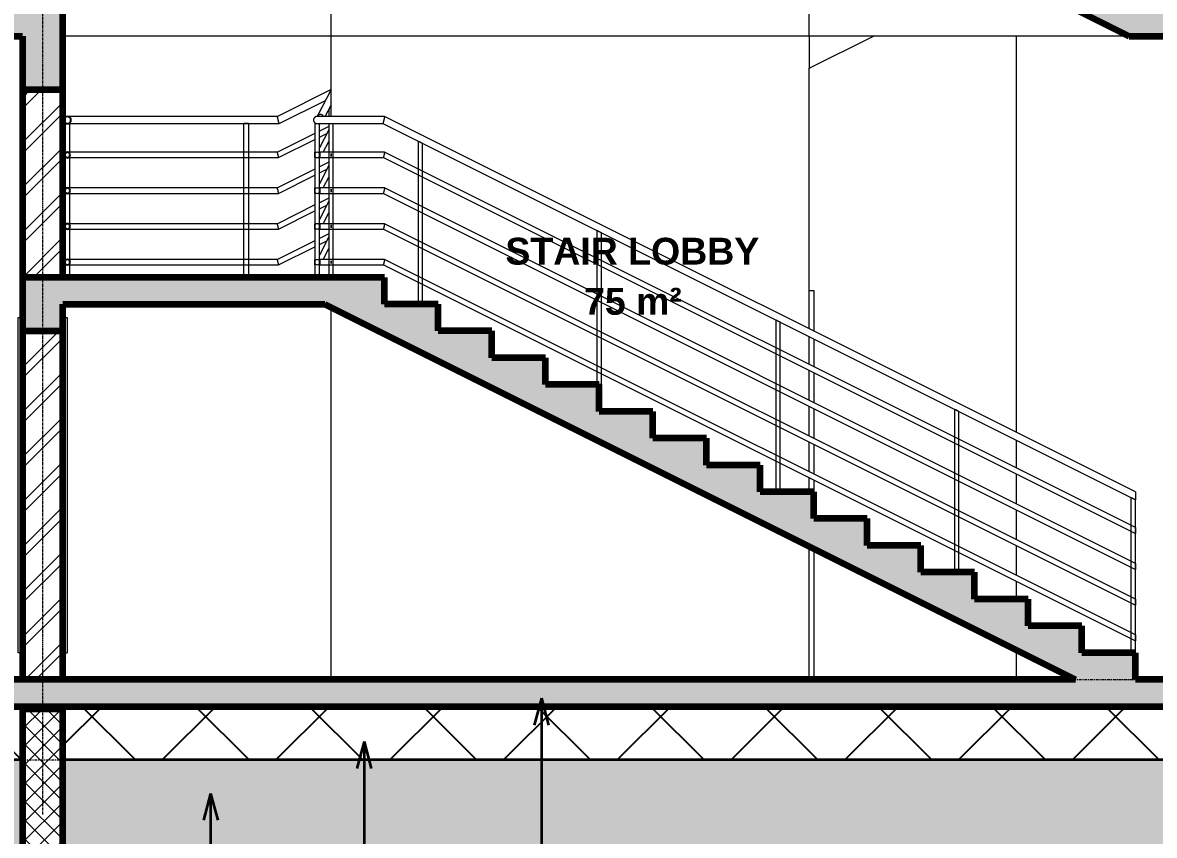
# Model space of a CAD drawing. Header units: millimetres. Extents: x -35190 to 411743, y -233114 to 23872.
# Drawn here: x 5511 to 11842, y -222143 to -217596 of the extents above; entities that cross this region are included whole.
import ezdxf

# ---------------------------------------------------------------- set-up
doc = ezdxf.new("R2010")
doc.units = ezdxf.units.MM
doc.linetypes.add('Centre', pattern=[31.75, 6.35, -4.7625, 15.875, -4.7625])
doc.linetypes.add('Grid Line', pattern=[22.225, 12.7, -3.175, 3.175, -3.175])
for name, color, linetype, lineweight in [('A-AREA-IDEN', 2, 'Continuous', 9), ('A-DETL-GENF', 92, 'Continuous', 18), ('A-DETL-THIN', 151, 'Continuous', 18), ('A-DOOR', 31, 'Continuous', 18), ('A-DOOR-FRAM', 31, 'Continuous', 18), ('A-FLOR', 192, 'Continuous', 18), ('A-FLOR-HRAL', 11, 'Continuous', 18), ('A-FLOR-LEVL', 51, 'Continuous', 18), ('A-WALL', 113, 'Continuous', 18), ('A-WALL-PATT', 111, 'Continuous', 18), ('G-ANNO-TEXT', 231, 'Continuous', 9), ('S-GRID', 1, 'Continuous', 9)]:
    doc.layers.add(name, color=color, linetype=linetype, lineweight=lineweight)
doc.styles.add('Arial_B', font='arialbd.ttf', dxfattribs={"height": 225})

# ---------------------------------------------------------------- blocks, each defined once
blk = doc.blocks.new('M_Single-Flush - 1000 x 1800-437930-Section 2')
at = {"layer": 'A-DOOR-FRAM'}
for p, q in [((1990.3, 600), (1990.3, 2476)), ((1990.3, 2476), (2015.3, 2476)), ((2240.3, 2476), (2265.3, 2476)), ((2265.3, 2476), (2265.3, 600)), ((2015.3, 600), (1990.3, 600)), ((2240.3, 600), (2265.3, 600))]:
    blk.add_line(p, q, dxfattribs=at)
blk = doc.blocks.new('Railing - 25mm-466702-Section 2')
at = {"layer": 'A-FLOR-HRAL'}
for p, q in [((4227.8, 3461.5), (4227.8, 2550)), ((4252.8, 2550), (4252.8, 3449))]:
    blk.add_line(p, q, dxfattribs=at)
at = {"layer": 'A-FLOR-HRAL', "flags": 128}
for points in [[(4240.3, 3455.3), (4234.9, 3458), (4230.5, 3460.2), (4228.1, 3461.4)], [(4252.8, 3449), (4252.5, 3449.2), (4250.1, 3450.4), (4245.7, 3452.6), (4240.3, 3455.3)]]:
    blk.add_lwpolyline(points, dxfattribs=at)
blk = doc.blocks.new('Railing - 25mm-466696-Section 2')
at = {"layer": 'A-FLOR-HRAL'}
for p, q in [((5227.8, 2961.5), (5227.8, 2100)), ((5252.8, 2100), (5252.8, 2949)), ((5252.8, 2100), (5240.3, 2100))]:
    blk.add_line(p, q, dxfattribs=at)
at = {"layer": 'A-FLOR-HRAL', "flags": 128}
for points in [[(5240.3, 2955.3), (5234.9, 2958), (5230.5, 2960.2), (5228.1, 2961.4)], [(5252.8, 2949), (5252.5, 2949.2), (5250.1, 2950.4), (5245.7, 2952.6), (5240.3, 2955.3)]]:
    blk.add_lwpolyline(points, dxfattribs=at)
blk = doc.blocks.new('Railing - 25mm-466704-Section 2')
at = {"layer": 'A-FLOR-HRAL'}
for p, q in [((6227.8, 2461.5), (6227.8, 1500)), ((6252.8, 1500), (6252.8, 2449))]:
    blk.add_line(p, q, dxfattribs=at)
at = {"layer": 'A-FLOR-HRAL', "flags": 128}
for points in [[(6240.3, 2455.3), (6234.9, 2458), (6230.5, 2460.2), (6228.1, 2461.4)], [(6252.8, 2449), (6252.5, 2449.2), (6250.1, 2450.4), (6245.7, 2452.6), (6240.3, 2455.3)]]:
    blk.add_lwpolyline(points, dxfattribs=at)
blk = doc.blocks.new('Railing - 25mm-574300-Section 2')
at = {"layer": 'A-FLOR-HRAL'}
blk.add_line((3727.8, 3638.9), (3727.8, 3600), dxfattribs=at)
at = {"layer": 'A-FLOR-HRAL', "flags": 128}
blk.add_lwpolyline([(3740.3, 3663.1), (3735.5, 3653.8), (3731.5, 3646), (3728.8, 3640.8), (3727.8, 3638.9)], dxfattribs=at)
blk = doc.blocks.new('Railing - 25mm-466698-Section 2')
at = {"layer": 'A-FLOR-HRAL'}
for p, q in [((3650.1, 3560), (3650.1, 2700)), ((3650.1, 3560), (3662.6, 3560)), ((3662.6, 3560), (3675.1, 3560)), ((3675.1, 2700), (3675.1, 3560))]:
    blk.add_line(p, q, dxfattribs=at)
blk = doc.blocks.new('Railing - 25mm-466692-Section 2')
at = {"layer": 'A-FLOR-HRAL'}
for p, q in [((8215.3, 1467.8), (8215.3, 600)), ((8240.3, 600), (8240.3, 1455.3))]:
    blk.add_line(p, q, dxfattribs=at)
at = {"layer": 'A-FLOR-HRAL', "flags": 128}
for points in [[(8227.8, 1461.5), (8222.4, 1464.2), (8218, 1466.4), (8215.6, 1467.6)], [(8240.3, 1455.3), (8240, 1455.4), (8237.6, 1456.6), (8233.2, 1458.8), (8227.8, 1461.5)]]:
    blk.add_lwpolyline(points, dxfattribs=at)
blk = doc.blocks.new('Railing - Railing-467463-Section 2')
at = {"layer": 'A-FLOR-HRAL'}
for p, q in [((3727.8, 3525.9), (3675.1, 3424.1)), ((3696.4, 3400), (3727.8, 3460.7)), ((3650.1, 3400), (3647.6, 3400)), ((3647.6, 3400), (3647.6, 3385)), ((3647.6, 3385), (3647.6, 3370)), ((3647.6, 3370), (3650.1, 3370)), ((3675.1, 3370), (3677.6, 3370)), ((3740.3, 3400), (3677.6, 3400)), ((3677.6, 3400), (3677.6, 3385)), ((3677.6, 3385), (3677.6, 3370)), ((3677.6, 3370), (3740.3, 3370)), ((4040.3, 3400), (3740.3, 3400)), ((3740.3, 3393.2), (3740.3, 3385)), ((3740.3, 3385), (3740.3, 3393.2)), ((3740.3, 3385), (3740.3, 3376.8)), ((3740.3, 3376.8), (3740.3, 3385)), ((3740.3, 3370), (4033.2, 3370)), ((4033.2, 3370), (8240.3, 1266.5)), ((8240.3, 1300), (4040.3, 3400)), ((3727.8, 3325.9), (3675.1, 3224.1)), ((3696.4, 3200), (3727.8, 3260.7)), ((3650.1, 3200), (3647.6, 3200)), ((3647.6, 3200), (3647.6, 3185)), ((3647.6, 3185), (3647.6, 3170)), ((3647.6, 3170), (3650.1, 3170)), ((3675.1, 3170), (3677.6, 3170)), ((3740.3, 3200), (3677.6, 3200)), ((3677.6, 3200), (3677.6, 3185)), ((3677.6, 3185), (3677.6, 3170)), ((3677.6, 3170), (3740.3, 3170)), ((4040.3, 3200), (3740.3, 3200)), ((3740.3, 3193.2), (3740.3, 3185)), ((3740.3, 3185), (3740.3, 3193.2)), ((3740.3, 3185), (3740.3, 3176.3)), ((3740.3, 3176.3), (3740.3, 3185)), ((3740.3, 3170), (4033.2, 3170)), ((4033.2, 3170), (8240.3, 1066.5)), ((8240.3, 1100), (4040.3, 3200)), ((3727.8, 3125.9), (3675.1, 3024.1)), ((3696.4, 3000), (3727.8, 3060.7)), ((3650.1, 3000), (3647.6, 3000)), ((3647.6, 3000), (3647.6, 2985)), ((3647.6, 2985), (3647.6, 2970)), ((3740.3, 3000), (3677.6, 3000)), ((3677.6, 3000), (3677.6, 2985)), ((3677.6, 2985), (3677.6, 2970)), ((4040.3, 3000), (3740.3, 3000)), ((3740.3, 2993.2), (3740.3, 2985)), ((3740.3, 2985), (3740.3, 2993.2)), ((3740.3, 2985), (3740.3, 2976.8)), ((3740.3, 2976.8), (3740.3, 2985)), ((8240.3, 900), (4040.3, 3000)), ((3647.6, 2970), (3650.1, 2970)), ((3675.1, 2970), (3677.6, 2970)), ((3727.8, 2925.9), (3675.1, 2824.1)), ((3677.6, 2970), (3740.3, 2970)), ((3740.3, 2970), (4033.2, 2970)), ((4033.2, 2970), (8240.3, 866.5)), ((3696.4, 2800), (3727.8, 2860.7)), ((3650.1, 2800), (3647.6, 2800)), ((3647.6, 2800), (3647.6, 2785)), ((3740.3, 2800), (3677.6, 2800)), ((3677.6, 2800), (3677.6, 2785)), ((4040.3, 2800), (3740.3, 2800)), ((3740.3, 2793.2), (3740.3, 2785)), ((3740.3, 2785), (3740.3, 2793.2)), ((8240.3, 700), (4040.3, 2800)), ((3647.6, 2785), (3647.6, 2770)), ((3647.6, 2770), (3650.1, 2770)), ((3675.1, 2770), (3677.6, 2770)), ((3677.6, 2785), (3677.6, 2770)), ((3677.6, 2770), (3740.3, 2770)), ((3740.3, 2785), (3740.3, 2776.8)), ((3740.3, 2776.8), (3740.3, 2785)), ((3740.3, 2770), (4033.2, 2770)), ((4033.2, 2770), (8240.3, 666.5))]:
    blk.add_line(p, q, dxfattribs=at)
at = {"layer": 'A-FLOR-HRAL', "flags": 128}
for points in [[(8240.3, 1300), (8240.3, 1299.4), (8240.3, 1297.8), (8240.3, 1295.1), (8240.3, 1291.6), (8240.3, 1287.6), (8240.3, 1283.2)], [(8240.3, 1283.2), (8240.3, 1278.9), (8240.3, 1274.8), (8240.3, 1271.4), (8240.3, 1268.7), (8240.3, 1267), (8240.3, 1266.5)], [(8240.3, 1100), (8240.3, 1099.4), (8240.3, 1097.8), (8240.3, 1095.1), (8240.3, 1091.6), (8240.3, 1087.6), (8240.3, 1083.2)], [(8240.3, 1083.2), (8240.3, 1078.9), (8240.3, 1074.8), (8240.3, 1071.4), (8240.3, 1068.7), (8240.3, 1067), (8240.3, 1066.5)], [(8240.3, 900), (8240.3, 899.4), (8240.3, 897.8), (8240.3, 895.1), (8240.3, 891.6), (8240.3, 887.6), (8240.3, 883.2)], [(8240.3, 883.2), (8240.3, 878.9), (8240.3, 874.8), (8240.3, 871.4), (8240.3, 868.7), (8240.3, 867), (8240.3, 866.5)], [(8240.3, 700), (8240.3, 699.4), (8240.3, 697.8), (8240.3, 695.1), (8240.3, 691.6), (8240.3, 687.6), (8240.3, 683.2)], [(8240.3, 683.2), (8240.3, 678.9), (8240.3, 674.8), (8240.3, 671.4), (8240.3, 668.7), (8240.3, 667), (8240.3, 666.5)]]:
    blk.add_lwpolyline(points, dxfattribs=at)
at = {"layer": 'A-FLOR-HRAL'}
for centre, start, end in [((3662.6, 3385), 0, 180), ((3662.6, 3385), 180, 0), ((3662.6, 3185), 0, 180), ((3662.6, 3185), 180, 0), ((3662.6, 2985), 0, 180), ((3662.6, 2985), 180, 0), ((3662.6, 2785), 0, 180), ((3662.6, 2785), 180, 0)]:
    blk.add_arc(centre, 15, start, end, dxfattribs=at)
for points, knots in [([(3677.6, 3375.3), (3677.5, 3375.5), (3677.1, 3376.2), (3676.5, 3377.1), (3676, 3377.9), (3675.9, 3378.1)], [0.7752442, 0.7752442, 0.7752442, 0.7752442, 0.79166667, 0.83333333, 0.84894046, 0.84894046, 0.84894046, 0.84894046]), ([(4036.8, 3385), (4036.5, 3383.7), (4035.8, 3381.1), (4035, 3377.4), (4034.2, 3374.3), (4033.5, 3371.1), (4033.2, 3370), (4033.2, 3370)], [0, 0, 0, 0, 0.0833333, 0.1666667, 0.25, 0.3333333, 0.5, 0.5, 0.5, 0.5]), ([(4040.3, 3400), (4040.3, 3400), (4040.1, 3398.9), (4039.3, 3395.7), (4038.6, 3392.6), (4037.7, 3388.9), (4037.1, 3386.3), (4036.8, 3385)], [0.5, 0.5, 0.5, 0.5, 0.6666667, 0.75, 0.8333333, 0.9166667, 1, 1, 1, 1]), ([(3677.6, 3175.3), (3677.5, 3175.5), (3677.1, 3176.2), (3676.5, 3177.1), (3676, 3177.9), (3675.9, 3178.1)], [0.7752442, 0.7752442, 0.7752442, 0.7752442, 0.79166667, 0.83333333, 0.84894046, 0.84894046, 0.84894046, 0.84894046]), ([(4036.8, 3185), (4036.5, 3183.7), (4035.8, 3181.1), (4035, 3177.4), (4034.2, 3174.3), (4033.5, 3171.1), (4033.2, 3170), (4033.2, 3170)], [0, 0, 0, 0, 0.0833333, 0.1666667, 0.25, 0.3333333, 0.5, 0.5, 0.5, 0.5]), ([(4040.3, 3200), (4040.3, 3200), (4040.1, 3198.9), (4039.3, 3195.7), (4038.6, 3192.6), (4037.7, 3188.9), (4037.1, 3186.3), (4036.8, 3185)], [0.5, 0.5, 0.5, 0.5, 0.6666667, 0.75, 0.8333333, 0.9166667, 1, 1, 1, 1]), ([(3677.6, 2975.3), (3677.5, 2975.5), (3677.1, 2976.2), (3676.5, 2977.1), (3676, 2977.9), (3675.9, 2978.1)], [0.7752442, 0.7752442, 0.7752442, 0.7752442, 0.79166667, 0.83333333, 0.84894046, 0.84894046, 0.84894046, 0.84894046]), ([(4036.8, 2985), (4036.5, 2983.7), (4035.8, 2981.1), (4035, 2977.4), (4034.2, 2974.3), (4033.5, 2971.1), (4033.2, 2970), (4033.2, 2970)], [0, 0, 0, 0, 0.0833333, 0.1666667, 0.25, 0.3333333, 0.5, 0.5, 0.5, 0.5]), ([(4040.3, 3000), (4040.3, 3000), (4040.1, 2998.9), (4039.3, 2995.7), (4038.6, 2992.6), (4037.7, 2988.9), (4037.1, 2986.3), (4036.8, 2985)], [0.5, 0.5, 0.5, 0.5, 0.6666667, 0.75, 0.8333333, 0.9166667, 1, 1, 1, 1]), ([(4040.3, 2800), (4040.3, 2800), (4040.1, 2798.9), (4039.3, 2795.7), (4038.6, 2792.6), (4037.7, 2788.9), (4037.1, 2786.3), (4036.8, 2785)], [0.5, 0.5, 0.5, 0.5, 0.6666667, 0.75, 0.8333333, 0.9166667, 1, 1, 1, 1]), ([(3677.6, 2775.3), (3677.5, 2775.5), (3677.1, 2776.2), (3676.5, 2777.1), (3676, 2777.9), (3675.9, 2778.1)], [0.7752442, 0.7752442, 0.7752442, 0.7752442, 0.79166667, 0.83333333, 0.84894046, 0.84894046, 0.84894046, 0.84894046]), ([(4036.8, 2785), (4036.5, 2783.7), (4035.8, 2781.1), (4035, 2777.4), (4034.2, 2774.3), (4033.5, 2771.1), (4033.2, 2770), (4033.2, 2770)], [0, 0, 0, 0, 0.0833333, 0.1666667, 0.25, 0.3333333, 0.5, 0.5, 0.5, 0.5])]:
    blk.add_open_spline(points, degree=3, knots=knots, dxfattribs=at)
for name, p in [('Railing - 25mm-574300-Section 2', (0, 0)), ('Railing - 25mm-466698-Section 2', (0, 0)), ('Railing - 25mm-466698-Section 2', (77.7, 0)), ('Railing - 25mm-466702-Section 2', (0, 0)), ('Railing - 25mm-466696-Section 2', (0, 0)), ('Railing - 25mm-466704-Section 2', (0, 0)), ('Railing - 25mm-466702-Section 2', (3000, -1500)), ('Railing - 25mm-466692-Section 2', (0, 0))]:
    blk.add_blockref(name, p)
blk = doc.blocks.new('Railing - 25mm-V7-Section 2')
at = {"layer": 'A-FLOR-HRAL'}
for p, q in [((2253.2, 3391), (2253.2, 3560)), ((2278.2, 3560), (2253.2, 3560)), ((2278.2, 3560), (2278.2, 3391)), ((2253.2, 3191), (2253.2, 3379)), ((2278.2, 3379), (2278.2, 3191)), ((2253.2, 2991), (2253.2, 3179)), ((2278.2, 3179), (2278.2, 2991)), ((2253.2, 2791), (2253.2, 2979)), ((2278.2, 2979), (2278.2, 2791)), ((2253.2, 2700), (2253.2, 2779)), ((2278.2, 2779), (2278.2, 2700))]:
    blk.add_line(p, q, dxfattribs=at)
blk = doc.blocks.new('Railing - Railing-467467-Section 2')
at = {"layer": 'A-FLOR-HRAL'}
for p, q in [((3740.3, 3750), (3440.3, 3600)), ((3449.8, 3560), (3709, 3689.6)), ((3440.3, 3600), (2265.7, 3600)), ((2278.2, 3560), (3449.8, 3560)), ((3650.1, 3504.9), (3440.3, 3400)), ((3727.8, 3543.8), (3675.1, 3517.4)), ((3675.1, 3483.9), (3716.9, 3504.7)), ((3447.4, 3370), (3650.1, 3471.4)), ((2253.2, 3400), (2250.7, 3400)), ((2250.7, 3400), (2250.7, 3385)), ((2250.7, 3385), (2250.7, 3370)), ((2250.7, 3370), (2253.2, 3370)), ((3440.3, 3400), (2278.2, 3400)), ((2278.2, 3370), (3447.4, 3370)), ((3650.1, 3304.9), (3440.3, 3200)), ((3727.8, 3343.8), (3675.1, 3317.4)), ((3675.1, 3283.9), (3716.9, 3304.7)), ((3447.4, 3170), (3650.1, 3271.4)), ((2253.2, 3200), (2250.7, 3200)), ((2250.7, 3200), (2250.7, 3185)), ((2250.7, 3185), (2250.7, 3170)), ((2250.7, 3170), (2253.2, 3170)), ((3440.3, 3200), (2278.2, 3200)), ((2278.2, 3170), (3447.4, 3170)), ((3650.1, 3104.9), (3440.3, 3000)), ((3727.8, 3143.8), (3675.1, 3117.4)), ((3675.1, 3083.9), (3716.9, 3104.7)), ((3447.4, 2970), (3650.1, 3071.4)), ((2253.2, 3000), (2250.7, 3000)), ((2250.7, 3000), (2250.7, 2985)), ((2250.7, 2985), (2250.7, 2970)), ((3440.3, 3000), (2278.2, 3000)), ((2250.7, 2970), (2253.2, 2970)), ((2278.2, 2970), (3447.4, 2970)), ((3727.8, 2943.8), (3675.1, 2917.4)), ((3650.1, 2904.9), (3440.3, 2800)), ((3447.4, 2770), (3650.1, 2871.4)), ((3675.1, 2883.9), (3716.9, 2904.7)), ((2253.2, 2800), (2250.7, 2800)), ((2250.7, 2800), (2250.7, 2785)), ((3440.3, 2800), (2278.2, 2800)), ((2250.7, 2785), (2250.7, 2770)), ((2250.7, 2770), (2253.2, 2770)), ((2278.2, 2770), (3447.4, 2770))]:
    blk.add_line(p, q, dxfattribs=at)
at = {"layer": 'A-FLOR-HRAL', "lineweight": 25}
for centre, radius, start, end in [((2265.7, 3580), 20, 0, 180), ((2265.7, 3580), 20, 180, 360), ((2265.7, 3385), 15, 0, 180), ((2265.7, 3385), 15, 180, 0), ((2265.7, 3185), 15, 0, 180), ((2265.7, 3185), 15, 180, 0), ((2265.7, 2985), 15, 0, 180), ((2265.7, 2985), 15, 180, 0), ((2265.7, 2785), 15, 0, 180), ((2265.7, 2785), 15, 180, 0)]:
    blk.add_arc(centre, radius, start, end, dxfattribs=at)
at = {"layer": 'A-FLOR-HRAL'}
for points, knots in [([(2285.7, 3580), (2285.7, 3581.7), (2285.4, 3584.4), (2284.2, 3587.7), (2283.1, 3590), (2281.9, 3591.8), (2280.8, 3593.2), (2279.6, 3594.5), (2277.9, 3595.9), (2276.1, 3597.1), (2274.6, 3598), (2273.4, 3598.5), (2272.2, 3599), (2270.9, 3599.3), (2269.6, 3599.6), (2268.3, 3599.8), (2267, 3600), (2265.7, 3600), (2264.4, 3600), (2263.1, 3599.8), (2261.8, 3599.6), (2260.5, 3599.3), (2259.3, 3599), (2258.1, 3598.5), (2256.9, 3598), (2255.7, 3597.3), (2254.6, 3596.6), (2253.2, 3595.6), (2251.9, 3594.5), (2250.7, 3593.2), (2249.6, 3591.8), (2248.3, 3590), (2247.2, 3587.7), (2246.1, 3584.4), (2245.7, 3581.7), (2245.7, 3580)], [0, 0, 0, 0, 0.083333, 0.125, 0.166667, 0.208333, 0.229167, 0.25, 0.291667, 0.333333, 0.354167, 0.375, 0.395833, 0.416667, 0.4375, 0.458333, 0.479167, 0.5, 0.520833, 0.541667, 0.5625, 0.583333, 0.604167, 0.625, 0.645833, 0.666667, 0.6875, 0.708333, 0.75, 0.770833, 0.791667, 0.833333, 0.875, 0.916667, 1, 1, 1, 1]), ([(2245.7, 3580), (2245.7, 3578.3), (2246.1, 3575.6), (2247.2, 3572.3), (2248.3, 3570), (2249.6, 3568.2), (2250.7, 3566.8), (2251.9, 3565.5), (2253.5, 3564.1), (2255.3, 3562.9), (2256.9, 3562), (2258.1, 3561.5), (2259.3, 3561), (2260.5, 3560.7), (2261.8, 3560.4), (2263.1, 3560.2), (2264.4, 3560), (2265.7, 3560), (2267, 3560), (2268.3, 3560.2), (2269.6, 3560.4), (2270.9, 3560.7), (2272.2, 3561), (2273.4, 3561.5), (2274.6, 3562), (2275.7, 3562.7), (2276.8, 3563.4), (2278.3, 3564.4), (2279.6, 3565.5), (2280.8, 3566.8), (2281.9, 3568.2), (2283.1, 3570), (2284.2, 3572.3), (2285.4, 3575.6), (2285.7, 3578.3), (2285.7, 3580)], [0, 0, 0, 0, 0.083333, 0.125, 0.166667, 0.208333, 0.229167, 0.25, 0.291667, 0.333333, 0.354167, 0.375, 0.395833, 0.416667, 0.4375, 0.458333, 0.479167, 0.5, 0.520833, 0.541667, 0.5625, 0.583333, 0.604167, 0.625, 0.645833, 0.666667, 0.6875, 0.708333, 0.75, 0.770833, 0.791667, 0.833333, 0.875, 0.916667, 1, 1, 1, 1]), ([(3445, 3580), (3444.6, 3581.7), (3443.8, 3585.2), (3442.7, 3590.1), (3441.7, 3594.3), (3440.7, 3598.6), (3440.3, 3600), (3440.3, 3600)], [0, 0, 0, 0, 0.0833333, 0.1666667, 0.25, 0.3333333, 0.5, 0.5, 0.5, 0.5]), ([(3449.8, 3560), (3449.8, 3560), (3449.4, 3561.4), (3448.4, 3565.7), (3447.4, 3569.9), (3446.3, 3574.8), (3445.5, 3578.3), (3445, 3580)], [0.5, 0.5, 0.5, 0.5, 0.6666667, 0.75, 0.8333333, 0.9166667, 1, 1, 1, 1]), ([(3443.9, 3385), (3443.5, 3386.3), (3442.9, 3388.9), (3442.1, 3392.6), (3441.3, 3395.7), (3440.6, 3398.9), (3440.3, 3400), (3440.3, 3400)], [0, 0, 0, 0, 0.0833333, 0.1666667, 0.25, 0.3333333, 0.5, 0.5, 0.5, 0.5]), ([(3447.4, 3370), (3447.4, 3370), (3447.2, 3371.1), (3446.4, 3374.3), (3445.7, 3377.4), (3444.8, 3381.1), (3444.2, 3383.7), (3443.9, 3385)], [0.5, 0.5, 0.5, 0.5, 0.6666667, 0.75, 0.8333333, 0.9166667, 1, 1, 1, 1]), ([(3443.9, 3185), (3443.5, 3186.3), (3442.9, 3188.9), (3442.1, 3192.6), (3441.3, 3195.7), (3440.6, 3198.9), (3440.3, 3200), (3440.3, 3200)], [0, 0, 0, 0, 0.0833333, 0.1666667, 0.25, 0.3333333, 0.5, 0.5, 0.5, 0.5]), ([(3447.4, 3170), (3447.4, 3170), (3447.2, 3171.1), (3446.4, 3174.3), (3445.7, 3177.4), (3444.8, 3181.1), (3444.2, 3183.7), (3443.9, 3185)], [0.5, 0.5, 0.5, 0.5, 0.6666667, 0.75, 0.8333333, 0.9166667, 1, 1, 1, 1]), ([(3443.9, 2985), (3443.5, 2986.3), (3442.9, 2988.9), (3442.1, 2992.6), (3441.3, 2995.7), (3440.6, 2998.9), (3440.3, 3000), (3440.3, 3000)], [0, 0, 0, 0, 0.0833333, 0.1666667, 0.25, 0.3333333, 0.5, 0.5, 0.5, 0.5]), ([(3447.4, 2970), (3447.4, 2970), (3447.2, 2971.1), (3446.4, 2974.3), (3445.7, 2977.4), (3444.8, 2981.1), (3444.2, 2983.7), (3443.9, 2985)], [0.5, 0.5, 0.5, 0.5, 0.6666667, 0.75, 0.8333333, 0.9166667, 1, 1, 1, 1]), ([(3443.9, 2785), (3443.5, 2786.3), (3442.9, 2788.9), (3442.1, 2792.6), (3441.3, 2795.7), (3440.6, 2798.9), (3440.3, 2800), (3440.3, 2800)], [0, 0, 0, 0, 0.0833333, 0.1666667, 0.25, 0.3333333, 0.5, 0.5, 0.5, 0.5]), ([(3447.4, 2770), (3447.4, 2770), (3447.2, 2771.1), (3446.4, 2774.3), (3445.7, 2777.4), (3444.8, 2781.1), (3444.2, 2783.7), (3443.9, 2785)], [0.5, 0.5, 0.5, 0.5, 0.6666667, 0.75, 0.8333333, 0.9166667, 1, 1, 1, 1])]:
    blk.add_open_spline(points, degree=3, knots=knots, dxfattribs=at)
blk.add_blockref('Railing - 25mm-V7-Section 2', (0, 0))
at = {"extrusion": (0, 0, -1), "zscale": -1}
blk.add_blockref('Railing - 25mm-466698-Section 2', (-6928.3, 0), dxfattribs=at)
blk = doc.blocks.new('Top Rail Type - Top Rail_Internal_-467479-Section 2')
at = {"layer": 'A-FLOR-HRAL'}
for p, q in [((3740.3, 3750), (3662.6, 3600)), ((3707.7, 3600), (3740.3, 3663.1)), ((3740.3, 3600), (3662.6, 3600)), ((3662.6, 3560), (3740.3, 3560)), ((4040.3, 3600), (3740.3, 3600)), ((3740.3, 3560), (4030.9, 3560)), ((4030.9, 3560), (8240.3, 1455.3)), ((8240.3, 1500), (4040.3, 3600))]:
    blk.add_line(p, q, dxfattribs=at)
at = {"layer": 'A-FLOR-HRAL', "flags": 128}
for points in [[(3689.6, 3608.6), (3684.7, 3610.3), (3679.4, 3610.8), (3674.3, 3609.9), (3669.6, 3607.6), (3665.6, 3604.3), (3662.6, 3600)], [(3698.1, 3600.1), (3697.2, 3601.6), (3693.8, 3605.6), (3689.6, 3608.6)], [(8240.3, 1500), (8240.3, 1499.2), (8240.3, 1497), (8240.3, 1493.5), (8240.3, 1488.8), (8240.3, 1483.4), (8240.3, 1477.6)], [(8240.3, 1477.6), (8240.3, 1471.9), (8240.3, 1466.5), (8240.3, 1461.8), (8240.3, 1458.3), (8240.3, 1456), (8240.3, 1455.3)]]:
    blk.add_lwpolyline(points, dxfattribs=at)
at = {"layer": 'A-FLOR-HRAL'}
for points, knots in [([(3662.6, 3600), (3662.2, 3600), (3661.3, 3600), (3660, 3599.8), (3658.7, 3599.6), (3657.4, 3599.3), (3656.2, 3599), (3654.9, 3598.5), (3653.7, 3598), (3652.6, 3597.3), (3651.5, 3596.6), (3650.1, 3595.6), (3648.7, 3594.5), (3647.6, 3593.2), (3646.4, 3591.8), (3645.2, 3590), (3644.1, 3587.7), (3642.9, 3584.4), (3642.6, 3581.7), (3642.6, 3580)], [0.5, 0.5, 0.5, 0.5, 0.5208333, 0.5416667, 0.5625, 0.5833333, 0.6041667, 0.625, 0.6458333, 0.6666667, 0.6875, 0.7083333, 0.75, 0.7708333, 0.7916667, 0.8333333, 0.875, 0.9166667, 1, 1, 1, 1]), ([(3642.6, 3580), (3642.6, 3578.3), (3642.9, 3575.6), (3644.1, 3572.3), (3645.2, 3570), (3646.4, 3568.2), (3647.6, 3566.8), (3648.7, 3565.5), (3650.4, 3564.1), (3652.2, 3562.9), (3653.7, 3562), (3654.9, 3561.5), (3656.2, 3561), (3657.4, 3560.7), (3658.7, 3560.4), (3660, 3560.2), (3661.3, 3560), (3662.2, 3560), (3662.6, 3560)], [0, 0, 0, 0, 0.0833333, 0.125, 0.1666667, 0.2083333, 0.2291667, 0.25, 0.2916667, 0.3333333, 0.3541667, 0.375, 0.3958333, 0.4166667, 0.4375, 0.4583333, 0.4791667, 0.5, 0.5, 0.5, 0.5]), ([(4035.6, 3580), (4035.2, 3578.3), (4034.4, 3574.8), (4033.2, 3569.9), (4032.2, 3565.7), (4031.2, 3561.4), (4030.9, 3560), (4030.9, 3560)], [0, 0, 0, 0, 0.0833333, 0.1666667, 0.25, 0.3333333, 0.5, 0.5, 0.5, 0.5]), ([(4040.3, 3600), (4040.3, 3600), (4040, 3598.6), (4039, 3594.3), (4038, 3590.1), (4036.8, 3585.2), (4036, 3581.7), (4035.6, 3580)], [0.5, 0.5, 0.5, 0.5, 0.6666667, 0.75, 0.8333333, 0.9166667, 1, 1, 1, 1])]:
    blk.add_open_spline(points, degree=3, knots=knots, dxfattribs=at)
blk = doc.blocks.new('Top Rail Type - Top Rail_Internal_-467497-Section 2')
at = {"layer": 'A-FLOR-HRAL'}
for p, q in [((3740.3, 3750), (3440.3, 3600)), ((3449.8, 3560), (3709, 3689.6)), ((3440.3, 3600), (2265.7, 3600)), ((2278.2, 3560), (3449.8, 3560))]:
    blk.add_line(p, q, dxfattribs=at)
for start, end in [(0, 180), (180, 360)]:
    blk.add_arc((2265.7, 3580), 20, start, end, dxfattribs=at)
for points, knots in [([(2285.7, 3580), (2285.7, 3581.7), (2285.4, 3584.4), (2284.2, 3587.7), (2283.1, 3590), (2281.9, 3591.8), (2280.8, 3593.2), (2279.6, 3594.5), (2277.9, 3595.9), (2276.1, 3597.1), (2274.6, 3598), (2273.4, 3598.5), (2272.2, 3599), (2270.9, 3599.3), (2269.6, 3599.6), (2268.3, 3599.8), (2267, 3600), (2265.7, 3600), (2264.4, 3600), (2263.1, 3599.8), (2261.8, 3599.6), (2260.5, 3599.3), (2259.3, 3599), (2258.1, 3598.5), (2256.9, 3598), (2255.7, 3597.3), (2254.6, 3596.6), (2253.2, 3595.6), (2251.9, 3594.5), (2250.7, 3593.2), (2249.6, 3591.8), (2248.3, 3590), (2247.2, 3587.7), (2246.1, 3584.4), (2245.7, 3581.7), (2245.7, 3580)], [0, 0, 0, 0, 0.083333, 0.125, 0.166667, 0.208333, 0.229167, 0.25, 0.291667, 0.333333, 0.354167, 0.375, 0.395833, 0.416667, 0.4375, 0.458333, 0.479167, 0.5, 0.520833, 0.541667, 0.5625, 0.583333, 0.604167, 0.625, 0.645833, 0.666667, 0.6875, 0.708333, 0.75, 0.770833, 0.791667, 0.833333, 0.875, 0.916667, 1, 1, 1, 1]), ([(2245.7, 3580), (2245.7, 3578.3), (2246.1, 3575.6), (2247.2, 3572.3), (2248.3, 3570), (2249.6, 3568.2), (2250.7, 3566.8), (2251.9, 3565.5), (2253.5, 3564.1), (2255.3, 3562.9), (2256.9, 3562), (2258.1, 3561.5), (2259.3, 3561), (2260.5, 3560.7), (2261.8, 3560.4), (2263.1, 3560.2), (2264.4, 3560), (2265.7, 3560), (2267, 3560), (2268.3, 3560.2), (2269.6, 3560.4), (2270.9, 3560.7), (2272.2, 3561), (2273.4, 3561.5), (2274.6, 3562), (2275.7, 3562.7), (2276.8, 3563.4), (2278.3, 3564.4), (2279.6, 3565.5), (2280.8, 3566.8), (2281.9, 3568.2), (2283.1, 3570), (2284.2, 3572.3), (2285.4, 3575.6), (2285.7, 3578.3), (2285.7, 3580)], [0, 0, 0, 0, 0.083333, 0.125, 0.166667, 0.208333, 0.229167, 0.25, 0.291667, 0.333333, 0.354167, 0.375, 0.395833, 0.416667, 0.4375, 0.458333, 0.479167, 0.5, 0.520833, 0.541667, 0.5625, 0.583333, 0.604167, 0.625, 0.645833, 0.666667, 0.6875, 0.708333, 0.75, 0.770833, 0.791667, 0.833333, 0.875, 0.916667, 1, 1, 1, 1]), ([(3445, 3580), (3444.6, 3581.7), (3443.8, 3585.2), (3442.7, 3590.1), (3441.7, 3594.3), (3440.7, 3598.6), (3440.3, 3600), (3440.3, 3600)], [0, 0, 0, 0, 0.0833333, 0.1666667, 0.25, 0.3333333, 0.5, 0.5, 0.5, 0.5]), ([(3449.8, 3560), (3449.8, 3560), (3449.4, 3561.4), (3448.4, 3565.7), (3447.4, 3569.9), (3446.3, 3574.8), (3445.5, 3578.3), (3445, 3580)], [0.5, 0.5, 0.5, 0.5, 0.6666667, 0.75, 0.8333333, 0.9166667, 1, 1, 1, 1])]:
    blk.add_open_spline(points, degree=3, knots=knots, dxfattribs=at)
blk = doc.blocks.new('M_Single-Flush - 850 x 2100mm-428653-Section 2')
at = {"layer": 'A-DOOR-FRAM'}
for p, q in [((6415.3, 2626), (6440.3, 2626)), ((6440.3, 2626), (6440.3, 2400)), ((6440.3, 2355.3), (6440.3, 2200)), ((6440.3, 2166.5), (6440.3, 2000)), ((6440.3, 1966.5), (6440.3, 1800)), ((6440.3, 1766.5), (6440.3, 1600)), ((6440.3, 1566.5), (6440.3, 1500)), ((6440.3, 1182.3), (6440.3, 450))]:
    blk.add_line(p, q, dxfattribs=at)

msp = doc.modelspace()

# ---------------------------------------------------------------- hatches: boundary and pattern name
at = {"layer": 'A-DETL-GENF'}
h = msp.add_hatch(dxfattribs=at)
h.set_pattern_fill('FP_7', style=0, pattern_type=2)
h.set_pattern_definition([(50, (6216.13, -214796.49), (127.5292, -11.1576), [13.335, -146.685]), (355, (6216.13, -214796.5), (-24.6697, 133.74), [10.668, -117.348]), (100.451, (6226.76, -214797.42), (102.8597, 122.5818), [11.333, -124.663]), (46.184, (6216.13, -214760.93), (189.7552, -29.4304), [20.003, -220.028]), (96.636, (6231.94, -214763.39), (166.1822, 173.1996), [17, -186.995]), (351.184, (6216.13, -214760.93), (166.184, 173.1976), [16.002, -176.022]), (21, (6233.91, -214769.82), (106.13027, -71.586), [13.335, -146.685]), (326, (6233.91, -214769.82), (43.2619, 128.93175), [10.668, -117.348]), (71.451, (6242.75, -214775.79), (149.392, 57.34505), [11.333, -124.663]), (37.5, (6216.13, -214796.494), (2.16223, 59.18836), [5.867, -110.058, 5.867, -113.259, -117.793]), (37.5, (6216.13, -214796.494), (2.16223, 59.18836), [-235.052, 5.867, -111.925]), (7.5, (6216.13, -214796.494), (46.77386, 70.12615), [5.867, -62.052, 5.867, -107.391, -44.895]), (7.5, (6216.13, -214796.494), (46.77386, 70.12615), [-181.178, 5.867, -39.027]), (327.5, (6176.48, -214796.494), (94.91367, -4.01009), [5.867, -38.583, 5.867, -132.817, -184.023]), (327.5, (6176.48, -214796.494), (94.91367, -4.01009), [-183.134, 5.867, -178.156]), (317.5, (6158.7, -214796.49), (103.69057, 17.79882), [5.867, -51.918, 5.867, -86.233, -130.683]), (317.5, (6158.7, -214796.49), (103.69057, 17.79882), [-149.885, 5.867, -124.816])])
h.paths.add_polyline_path([(-6376.1, -221721.5), (-6376.1, -221306.5), (-4879.2, -221306.5), (-4879.2, -221156.5), (-6676.1, -221156.5), (-6676.1, -221721.5), (-6558.5, -221721.5)])
h.paths.add_polyline_path([(24295.8, -221721.5), (24295.8, -221571.5), (23995.8, -221571.5), (23995.8, -221421.5), (23707.8, -221421.5), (23707.8, -221271.5), (11735.8, -221271.5), (11735.8, -221121.5), (11435.8, -221121.5), (11435.8, -220971.5), (11135.8, -220971.5), (11135.8, -220821.5), (10835.8, -220821.5), (10835.8, -220671.5), (10535.8, -220671.5), (10535.8, -220521.5), (10235.8, -220521.5), (10235.8, -220371.5), (9935.8, -220371.5), (9935.8, -220221.5), (9635.8, -220221.5), (9635.8, -220071.5), (9335.8, -220071.5), (9335.8, -219921.5), (9035.8, -219921.5), (9035.8, -219771.5), (8735.8, -219771.5), (8735.8, -219621.5), (8435.8, -219621.5), (8435.8, -219471.5), (8135.8, -219471.5), (8135.8, -219321.5), (7835.8, -219321.5), (7835.8, -219171.5), (7535.8, -219171.5), (7535.8, -219021.5), (5510.8, -219021.5), (5510.8, -219321.5), (5735.8, -219321.5), (5735.8, -219171.5), (7200.4, -219171.5), (11400.4, -221271.5), (3485.8, -221271.5), (3485.8, -221421.5), (23595.8, -221421.5), (23595.8, -221521.5), (23960.4, -221721.5)])
h.paths.add_polyline_path([(211.3, -221421.5), (285.8, -221421.5), (285.8, -221271.5), (-4864.2, -221271.5), (-4864.2, -221421.5), (-540.9, -221421.5)])
h.paths.add_polyline_path([(-6558.5, -219251.5), (-6376.1, -219251.5), (-6376.1, -218801.5), (-8314.2, -218801.5), (-8314.2, -218951.5), (-6676.1, -218951.5), (-6676.1, -219251.5)])
h.paths.add_polyline_path([(3710.8, -218571.5), (3710.8, -218346.5), (3485.8, -218346.5), (3485.8, -218571.5)])
h.paths.add_polyline_path([(19270.8, -218523.5), (19515.8, -218523.5), (19515.8, -218271.5), (24595.8, -218271.5), (24595.8, -218171.5), (24495.8, -218171.5), (24495.8, -217771.5), (24595.8, -217771.5), (24595.8, -217671.5), (24295.8, -217671.5), (24295.8, -218121.5), (19270.8, -218121.5), (19270.8, -218424.7)])
h.paths.add_polyline_path([(13560.8, -217971.5), (13560.8, -217521.5), (11735.8, -217521.5), (11735.8, -217371.5), (11435.8, -217371.5), (11435.8, -217221.5), (11135.8, -217221.5), (11135.8, -217071.5), (10835.8, -217071.5), (10835.8, -216921.5), (10535.8, -216921.5), (10535.8, -216771.5), (10235.8, -216771.5), (10235.8, -216621.5), (9935.8, -216621.5), (9935.8, -216471.5), (9635.8, -216471.5), (9635.8, -216321.5), (9335.8, -216321.5), (9335.8, -216171.5), (9035.8, -216171.5), (9035.8, -216021.5), (8735.8, -216021.5), (8735.8, -215871.5), (8435.8, -215871.5), (8435.8, -215721.5), (8135.8, -215721.5), (8135.8, -215571.5), (7835.8, -215571.5), (7835.8, -215421.5), (7535.8, -215421.5), (7535.8, -215271.5), (5510.8, -215271.5), (5510.8, -215571.5), (5735.8, -215571.5), (5735.8, -215421.5), (7200.4, -215421.5), (11700.4, -217671.5), (13335.8, -217671.5), (13335.8, -217971.5)])
h.paths.add_polyline_path([(211.3, -217971.5), (285.8, -217971.5), (285.8, -217521.5), (-4864.2, -217521.5), (-4864.2, -217971.5), (-4639.2, -217971.5), (-4639.2, -217671.5), (-3839.2, -217671.5), (-3839.2, -217971.5), (-3614.2, -217971.5), (-3614.2, -217671.5), (-2064.2, -217671.5), (-2064.2, -217971.5), (-1839.2, -217971.5), (-1839.2, -217671.5), (60.8, -217671.5), (60.8, -217971.5)])
h.paths.add_polyline_path([(5510.8, -217971.5), (5735.8, -217971.5), (5735.8, -217521.5), (3485.8, -217521.5), (3485.8, -217971.5), (3710.8, -217971.5), (3710.8, -217671.5), (5510.8, -217671.5), (5510.8, -217942.6)])
h.paths.add_polyline_path([(-6652.6, -217859.7), (-6376.1, -217859.7), (-6376.1, -217559.7), (-4879.2, -217559.7), (-4879.2, -217409.7), (-6676.1, -217409.7), (-6676.1, -217859.7), (-6664.3, -217859.7)])
h.paths.add_polyline_path([(-6676.1, -215496.5), (-6376.1, -215496.5), (-6376.1, -215046.5), (-8314.2, -215046.5), (-8314.2, -215196.5), (-6676.1, -215196.5)])
h.paths.add_polyline_path([(-2045.3, -215421.5), (-1839.2, -215421.5), (-1839.2, -215196.5), (-2064.2, -215196.5), (-2064.2, -215421.5)])
h.paths.add_polyline_path([(3485.8, -214821.5), (3710.8, -214821.5), (3710.8, -214596.5), (3485.8, -214596.5)])
h.paths.add_polyline_path([(5510.8, -214221.5), (5735.8, -214221.5), (5735.8, -213771.5), (3485.8, -213771.5), (3485.8, -214221.5), (3710.8, -214221.5), (3710.8, -213921.5), (5510.8, -213921.5), (5510.8, -214086.3)])
h.paths.add_polyline_path([(13335.8, -214221.5), (13560.8, -214221.5), (13560.8, -213771.5), (10038, -213771.5), (10038, -213921.5), (13335.8, -213921.5), (13335.8, -214086.3)])
h.paths.add_polyline_path([(-4864.2, -214221.5), (-4639.2, -214221.5), (-4639.2, -213921.5), (-3839.2, -213921.5), (-3839.2, -214221.5), (-3614.2, -214221.5), (-3614.2, -213921.5), (-2064.2, -213921.5), (-2064.2, -214221.5), (-1839.2, -214221.5), (-1839.2, -213921.5), (60.8, -213921.5), (60.8, -214221.5), (285.8, -214221.5), (285.8, -213771.5), (-4864.2, -213771.5), (-4864.2, -214206.8)])
h.paths.add_polyline_path([(-2064.2, -211671.5), (-1839.2, -211671.5), (-1839.2, -211446.5), (-2064.2, -211446.5)])
h.paths.add_polyline_path([(3710.8, -211071.5), (3710.8, -210846.5), (3470.6, -210846.5), (3470.6, -211071.5)])
h.paths.add_polyline_path([(19495.8, -211031.5), (19495.8, -210806.5), (19270.8, -210806.5), (19270.8, -211031.5)])
h = msp.add_hatch(dxfattribs=at)
h.set_pattern_fill('FP_6', style=0, pattern_type=2)
h.set_pattern_definition([(45, (6216.13, -214796.49), (-53.033, 53.033), []), (135, (6216.13, -214796.49), (-53.033, -53.033), [])])
h.paths.add_polyline_path([(19270.8, -222323.8), (19507.8, -222323.8), (19507.8, -221435.7), (19270.8, -221435.7), (19270.8, -221798.9)])
h.paths.add_polyline_path([(-3614.2, -222321.5), (-3614.2, -221442.6), (-3839.2, -221442.6), (-3839.2, -222321.5)])
h.paths.add_polyline_path([(-4864.2, -222321.5), (-4639.2, -222321.5), (-4639.2, -221441.5), (-4864.2, -221441.5), (-4864.2, -221798.9)])
h.paths.add_polyline_path([(3710.8, -222321.5), (3710.8, -221434.2), (3485.8, -221434.2), (3485.8, -222321.5)])
h.paths.add_polyline_path([(-2064.2, -222321.5), (-1839.2, -222321.5), (-1839.2, -221436.7), (-2064.2, -221436.7), (-2064.2, -221798.9)])
h.paths.add_polyline_path([(60.8, -222321.5), (285.8, -222321.5), (285.8, -221441.4), (60.8, -221441.4), (60.8, -221798.9)])
h.paths.add_polyline_path([(5510.8, -222321.5), (5735.8, -222321.5), (5735.8, -221436.4), (5510.8, -221436.4), (5510.8, -221798.9)])
at = {"layer": 'A-DETL-GENF', "lineweight": 25}
h = msp.add_hatch(dxfattribs=at)
h.set_pattern_fill('FP_4', color=250, style=0, pattern_type=2)
h.set_pattern_definition([(45, (6216.13, -214796.5), (-318.198, 318.198), []), (135, (6216.13, -214796.5), (-318.198, -318.198), [])])
h.paths.add_polyline_path([(19016.5, -221721.5), (19270.8, -221721.5), (19270.8, -221421.5), (5735.8, -221421.5), (5735.8, -221721.5), (18264.3, -221721.5)])
h.paths.add_polyline_path([(-4639.2, -221721.5), (-3839.2, -221721.5), (-3839.2, -221421.5), (-4639.2, -221421.5), (-4639.2, -221441.5)])
h.paths.add_polyline_path([(-3614.2, -221721.5), (-2064.2, -221721.5), (-2064.2, -221421.5), (-3614.2, -221421.5), (-3614.2, -221442.6)])
h.paths.add_polyline_path([(-1839.2, -221721.5), (60.8, -221721.5), (60.8, -221421.5), (-1839.2, -221421.5), (-1839.2, -221436.7)])
h.paths.add_polyline_path([(3710.8, -221721.5), (5510.8, -221721.5), (5510.8, -221421.5), (3710.8, -221421.5), (3710.8, -221434.2)])
h = msp.add_hatch(dxfattribs=at)
h.set_pattern_fill('FP_5', color=250, style=0, pattern_type=2)
h.set_pattern_definition([(0, (6216.13, -214796.5), (317.5, 317.5), [317.5, -317.5]), (0, (6216.13, -214677.43), (317.5, 317.5), [317.5, -317.5]), (0, (6216.13, -214558.37), (317.5, 317.5), [317.5, -317.5]), (90, (6255.82, -214518.68), (-317.5, 317.5), [317.5, -317.5]), (90, (6374.88, -214518.68), (-317.5, 317.5), [317.5, -317.5]), (90, (6493.94, -214518.68), (-317.5, 317.5), [317.5, -317.5])])
h.paths.add_polyline_path([(-3614.2, -222321.5), (-2064.2, -222321.5), (-2064.2, -221721.5), (-3614.2, -221721.5), (-3614.2, -221798.9)])
h.paths.add_polyline_path([(-4639.2, -222321.5), (-3839.2, -222321.5), (-3839.2, -221721.5), (-4639.2, -221721.5), (-4639.2, -221798.9)])
h.paths.add_polyline_path([(285.8, -222321.5), (3485.8, -222321.5), (3485.8, -221721.5), (285.8, -221721.5), (285.8, -221798.9)])
h.paths.add_polyline_path([(3710.8, -222321.5), (5510.8, -222321.5), (5510.8, -221721.5), (3710.8, -221721.5), (3710.8, -221798.9)])
h.paths.add_polyline_path([(5735.8, -222321.5), (19270.8, -222321.5), (19270.8, -221721.5), (5735.8, -221721.5), (5735.8, -221798.9)])
h.paths.add_polyline_path([(-1839.2, -222321.5), (60.8, -222321.5), (60.8, -221721.5), (-1839.2, -221721.5), (-1839.2, -221798.9)])
at = {"layer": 'A-WALL-PATT'}
h = msp.add_hatch(dxfattribs=at)
h.set_pattern_fill('FP_1', color=256, style=0, pattern_type=2)
h.set_pattern_definition([(45, (6216.13, -214796.5), (-125.7236, 125.7236), []), (45, (6216.13, -214606), (-125.7236, 125.7236), [])])
h.paths.add_polyline_path([(5510.8, -221436.4), (5735.8, -221436.4), (5735.8, -221421.5), (5510.8, -221421.5)])
h.paths.add_polyline_path([(5735.8, -221271.5), (5735.8, -219321.5), (5510.8, -219321.5), (5510.8, -221271.5)])
h.paths.add_polyline_path([(5735.8, -219021.5), (5735.8, -217971.5), (5510.8, -217971.5), (5510.8, -219021.5), (5664.8, -219021.5)])

# ---------------------------------------------------------------- linework, layer by layer
at = {"layer": 'A-DETL-THIN', "lineweight": 100}
for p, q in [((7200.4, -215421.5), (11700.4, -217671.5)), ((5735.8, -217971.5), (5735.8, -217521.5)), ((3710.8, -217671.5), (5510.8, -217671.5)), ((5510.8, -217671.5), (5510.8, -217971.5)), ((11700.4, -217671.5), (13335.8, -217671.5)), ((5510.8, -217971.5), (5735.8, -217971.5)), ((7535.8, -219021.5), (5510.8, -219021.5)), ((5510.8, -219021.5), (5510.8, -219321.5)), ((7535.8, -219171.5), (7535.8, -219021.5)), ((5735.8, -219321.5), (5735.8, -219171.5)), ((5735.8, -219171.5), (7200.4, -219171.5)), ((7200.4, -219171.5), (11400.4, -221271.5)), ((7835.8, -219171.5), (7535.8, -219171.5)), ((7835.8, -219321.5), (7835.8, -219171.5)), ((5510.8, -219321.5), (5735.8, -219321.5)), ((8135.8, -219321.5), (7835.8, -219321.5)), ((8135.8, -219471.5), (8135.8, -219321.5)), ((8435.8, -219471.5), (8135.8, -219471.5)), ((8435.8, -219621.5), (8435.8, -219471.5)), ((8735.8, -219621.5), (8435.8, -219621.5)), ((8735.8, -219771.5), (8735.8, -219621.5)), ((9035.8, -219771.5), (8735.8, -219771.5)), ((9035.8, -219921.5), (9035.8, -219771.5)), ((9335.8, -219921.5), (9035.8, -219921.5)), ((9335.8, -220071.5), (9335.8, -219921.5)), ((9635.8, -220071.5), (9335.8, -220071.5)), ((9635.8, -220221.5), (9635.8, -220071.5)), ((9935.8, -220221.5), (9635.8, -220221.5)), ((9935.8, -220371.5), (9935.8, -220221.5)), ((10235.8, -220371.5), (9935.8, -220371.5)), ((10235.8, -220521.5), (10235.8, -220371.5)), ((10535.8, -220521.5), (10235.8, -220521.5)), ((10535.8, -220671.5), (10535.8, -220521.5)), ((10835.8, -220671.5), (10535.8, -220671.5)), ((10835.8, -220821.5), (10835.8, -220671.5)), ((11135.8, -220821.5), (10835.8, -220821.5)), ((11135.8, -220971.5), (11135.8, -220821.5)), ((11435.8, -220971.5), (11135.8, -220971.5)), ((11435.8, -221121.5), (11435.8, -220971.5)), ((11735.8, -221121.5), (11435.8, -221121.5)), ((11735.8, -221271.5), (11735.8, -221121.5)), ((11400.4, -221271.5), (3485.8, -221271.5)), ((23707.8, -221271.5), (11735.8, -221271.5)), ((3485.8, -221421.5), (23595.8, -221421.5)), ((5735.8, -221436.4), (5510.8, -221436.4)), ((5510.8, -221436.4), (5510.8, -222321.5)), ((5735.8, -222321.5), (5735.8, -221436.4))]:
    msp.add_line(p, q, dxfattribs=at)
at = {"layer": 'A-DETL-THIN'}
for p, q in [((10271.2, -217671.5), (9910.8, -217671.5)), ((9910.8, -217671.5), (9910.8, -217851.7)), ((9910.8, -217851.7), (10271.2, -217671.5))]:
    msp.add_line(p, q, dxfattribs=at)
at = {"layer": 'A-DETL-THIN', "lineweight": 35}
for p, q in [((5510.8, -221436.4), (5510.8, -221421.5)), ((5735.8, -221421.5), (5735.8, -221436.4)), ((5510.8, -221721.5), (3710.8, -221721.5)), ((19270.8, -221721.5), (5735.8, -221721.5))]:
    msp.add_line(p, q, dxfattribs=at)
at = {"layer": 'A-FLOR'}
for p, q in [((9910.8, -217671.5), (5735.8, -217671.5)), ((11700.4, -217671.5), (10271.2, -217671.5))]:
    msp.add_line(p, q, dxfattribs=at)
at = {"layer": 'A-FLOR-LEVL', "linetype": 'Centre', "lineweight": 9}
for p, q in [((-14214.6, -221271.5), (29477.2, -221271.5)), ((-13579.6, -221721.5), (29477.2, -221721.5))]:
    msp.add_line(p, q, dxfattribs=at)
at = {"layer": 'A-WALL'}
for p, q in [((7235.8, -218121.5), (7235.8, -215439.2)), ((9910.8, -217671.5), (9910.8, -216776.7)), ((11070.8, -219889), (11070.8, -217671.5)), ((9910.8, -219309), (9910.8, -217851.7)), ((7235.8, -221271.5), (7235.8, -219189.2)), ((9910.8, -219509), (9910.8, -219353.7)), ((9910.8, -219709), (9910.8, -219542.5)), ((9910.8, -219909), (9910.8, -219742.5)), ((9910.8, -220109), (9910.8, -219942.5)), ((11070.8, -220089.1), (11070.8, -219933.7)), ((9910.8, -220221.5), (9910.8, -220142.5)), ((11070.8, -220289.1), (11070.8, -220122.5)), ((11070.8, -220489.1), (11070.8, -220322.5)), ((9910.8, -221271.5), (9910.8, -220526.7)), ((11070.8, -220689.1), (11070.8, -220522.5)), ((11070.8, -220821.5), (11070.8, -220722.5)), ((11070.8, -221271.5), (11070.8, -221106.7))]:
    msp.add_line(p, q, dxfattribs=at)
at = {"layer": 'A-WALL', "lineweight": 100}
for p, q in [((5510.8, -217971.5), (5510.8, -219021.5)), ((5735.8, -219021.5), (5735.8, -217971.5)), ((5510.8, -219321.5), (5510.8, -221271.5)), ((5735.8, -221271.5), (5735.8, -219321.5))]:
    msp.add_line(p, q, dxfattribs=at)
at = {"layer": 'G-ANNO-TEXT', "color": 10, "lineweight": 35}
for p, q in [((8412.9, -221376.4), (8372.7, -221526.4)), ((8412.9, -221376.4), (8453.1, -221526.4)), ((8412.9, -221376.4), (8412.9, -224763.4)), ((7421, -221619), (7380.8, -221769)), ((7421, -221619), (7461.2, -221769)), ((7421, -221619), (7421, -225510.6)), ((6562.3, -221908.9), (6522.1, -222058.9)), ((6562.3, -221908.9), (6602.5, -222058.9)), ((6562.3, -221908.9), (6562.3, -226268.1))]:
    msp.add_line(p, q, dxfattribs=at)
at = {"layer": 'S-GRID', "linetype": 'Grid Line'}
msp.add_line((5623.3, -222026.3), (5623.3, -205333.1), dxfattribs=at)

# ---------------------------------------------------------------- block references
at = {"layer": 'A-DOOR'}
for name in ['M_Single-Flush - 850 x 2100mm-428653-Section 2', 'M_Single-Flush - 1000 x 1800-437930-Section 2']:
    msp.add_blockref(name, (3495.5, -221721.5), dxfattribs=at)
at = {"layer": 'A-FLOR-HRAL'}
for name in ['Railing - Railing-467467-Section 2', 'Top Rail Type - Top Rail_Internal_-467497-Section 2', 'Top Rail Type - Top Rail_Internal_-467479-Section 2', 'Railing - Railing-467463-Section 2']:
    msp.add_blockref(name, (3495.5, -221721.5), dxfattribs=at)

# ---------------------------------------------------------------- texts
at = {"layer": 'A-AREA-IDEN', "char_height": 150, "attachment_point": 1, "style": 'Arial_B'}
for s, insert, width in [('STAIR LOBBY', (8211.3, -218800.1), 1739.662), ('75 m²', (8651.1, -219080.7), 673.417)]:
    msp.add_mtext(s, dxfattribs=dict(at, insert=insert, width=width))

doc.saveas('drawing.dxf')
